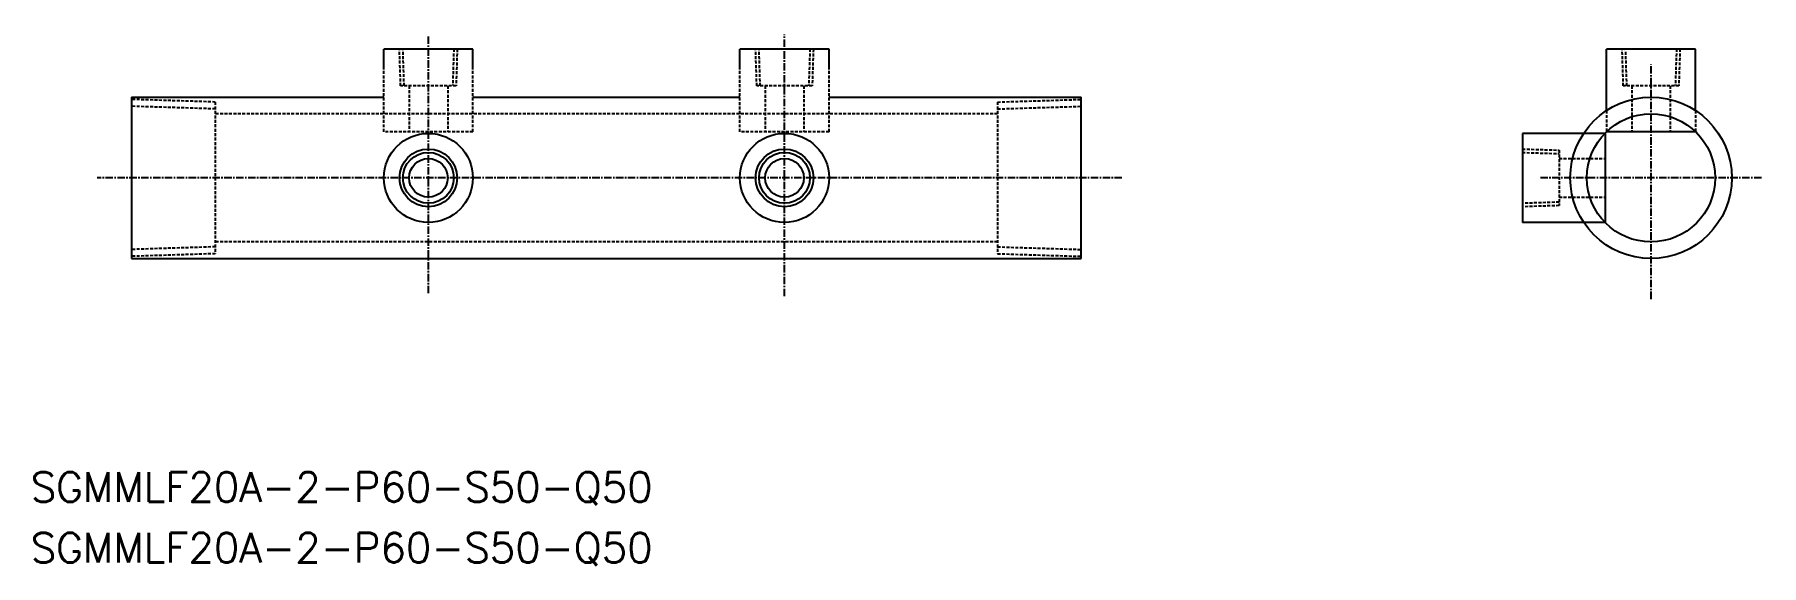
# Model space of a CAD drawing. Extents: x 269 to 560, y 463 to 552.
import ezdxf

# ---------------------------------------------------------------- set-up
doc = ezdxf.new("R2010")
doc.units = 0
doc.linetypes.add('CENTER', pattern=[2, 1.25, -0.25, 0.25, -0.25])
doc.linetypes.add('DASHED', pattern=[0.75, 0.5, -0.25])
doc.layers.get('0').update_dxf_attribs({"linetype": 'CONTINUOUS'})
doc.layers.add('CENTER', color=1, linetype='CENTER')
doc.styles.get("Standard").update_dxf_attribs({"font": 'txt.shx', "bigfont": '@extfont2.shx'})

msp = doc.modelspace()

# ---------------------------------------------------------------- linework, layer by layer
at = {"color": 7, "linetype": 'CONTINUOUS'}
for p, q in [((342.45, 549.85), (327.45, 549.85)), ((327.45, 546.52), (327.45, 549.85)), ((342.45, 546.52), (342.45, 549.85)), ((402.45, 549.85), (387.45, 549.85)), ((387.45, 546.52), (387.45, 549.85)), ((402.45, 546.52), (402.45, 549.85)), ((548.45, 549.86), (533.45, 549.86)), ((533.45, 539.49), (533.45, 549.86)), ((548.45, 539.49), (548.45, 549.86)), ((284.95, 541.75), (284.95, 514.55)), ((284.95, 541.75), (327.45, 541.75)), ((342.45, 541.75), (387.45, 541.75)), ((402.45, 541.75), (444.95, 541.75)), ((444.95, 514.55), (444.95, 541.75)), ((519.27, 535.65), (519.27, 520.65)), ((533.2, 535.65), (519.27, 535.65)), ((533.2, 535.65), (533.2, 520.65)), ((548.45, 535.92), (533.45, 535.92)), ((533.2, 520.65), (519.27, 520.65)), ((284.95, 514.55), (444.95, 514.55))]:
    msp.add_line(p, q, dxfattribs=at)
at = {"color": 3, "linetype": 'DASHED'}
for p, q in [((330.28, 543.65), (330.08, 549.85)), ((330.86, 543.65), (330.66, 549.87)), ((339.23, 549.87), (339.04, 543.65)), ((339.81, 549.85), (339.62, 543.65)), ((390.28, 543.65), (390.08, 549.85)), ((390.86, 543.65), (390.66, 549.87)), ((399.23, 549.87), (399.04, 543.65)), ((399.81, 549.85), (399.62, 543.65)), ((536.28, 543.66), (536.09, 549.86)), ((536.87, 543.66), (536.67, 549.87)), ((545.24, 549.87), (545.04, 543.66)), ((545.82, 549.86), (545.63, 543.66)), ((327.45, 535.92), (327.45, 546.52)), ((342.45, 535.92), (342.45, 546.52)), ((387.45, 535.92), (387.45, 546.52)), ((402.45, 535.92), (402.45, 546.52)), ((299.05, 540.93), (284.95, 541.37)), ((339.62, 543.65), (330.28, 543.65)), ((331.7, 543.65), (331.7, 535.92)), ((338.2, 543.65), (338.2, 535.92)), ((399.62, 543.65), (390.28, 543.65)), ((391.7, 543.65), (391.7, 535.92)), ((398.2, 543.65), (398.2, 535.92)), ((430.85, 540.93), (444.95, 541.37)), ((545.63, 543.66), (536.28, 543.66)), ((537.7, 543.66), (537.7, 535.92)), ((544.2, 543.66), (544.2, 535.92)), ((299.05, 539.77), (284.95, 540.21)), ((299.05, 540.93), (299.05, 515.37)), ((430.85, 538.95), (299.05, 538.95)), ((430.85, 540.93), (430.85, 515.37)), ((430.85, 539.77), (444.95, 540.21)), ((533.45, 539.49), (533.45, 535.92)), ((548.45, 539.49), (548.45, 535.92)), ((342.45, 535.92), (327.45, 535.92)), ((402.45, 535.92), (387.45, 535.92)), ((519.27, 533.01), (525.47, 532.82)), ((525.47, 532.82), (525.47, 523.48)), ((519.25, 532.43), (525.47, 532.24)), ((525.47, 531.4), (533.2, 531.4)), ((525.47, 524.06), (519.25, 523.86)), ((525.47, 524.9), (533.2, 524.9)), ((525.47, 523.48), (519.27, 523.28)), ((299.05, 516.53), (284.95, 516.09)), ((299.05, 515.37), (284.95, 514.93)), ((430.85, 517.35), (299.05, 517.35)), ((430.85, 516.53), (444.95, 516.09)), ((430.85, 515.37), (444.95, 514.93))]:
    msp.add_line(p, q, dxfattribs=at)
at = {"color": 7, "linetype": 'CONTINUOUS'}
for centre, radius in [((540.95, 528.15), 13.6), ((540.95, 528.15), 10.8), ((334.95, 528.15), 7.5), ((394.95, 528.15), 7.5), ((334.95, 528.15), 4.28), ((334.95, 528.15), 3.25), ((394.95, 528.15), 4.28), ((394.95, 528.15), 3.25)]:
    msp.add_circle(centre, radius, dxfattribs=at)
at = {"color": 3, "linetype": 'CONTINUOUS'}
for centre in [(334.95, 528.15), (394.95, 528.15)]:
    msp.add_circle(centre, 4.86, dxfattribs=at)
at = {"layer": 'CENTER', "linetype": 'CENTER'}
for p, q in [((334.95, 508.71), (334.95, 552.17)), ((394.95, 508.22), (394.95, 552.3)), ((540.95, 507.73), (540.95, 547.3)), ((540.95, 507.73), (540.95, 547.3)), ((540.95, 507.73), (540.95, 547.3)), ((394.95, 508.22), (394.95, 543.68)), ((394.95, 508.22), (394.95, 543.68)), ((451.81, 528.15), (279.14, 528.15)), ((559.55, 528.15), (522.35, 528.15))]:
    msp.add_line(p, q, dxfattribs=at)

# ---------------------------------------------------------------- texts
at = {"color": 7, "linetype": 'CONTINUOUS'}
for p in [(267.95, 473.55), (267.95, 463.32)]:
    msp.add_text('SGMMLF20A-2-P60-S50-Q50', height=5, dxfattribs=at).set_placement(p)

doc.saveas('drawing.dxf')
